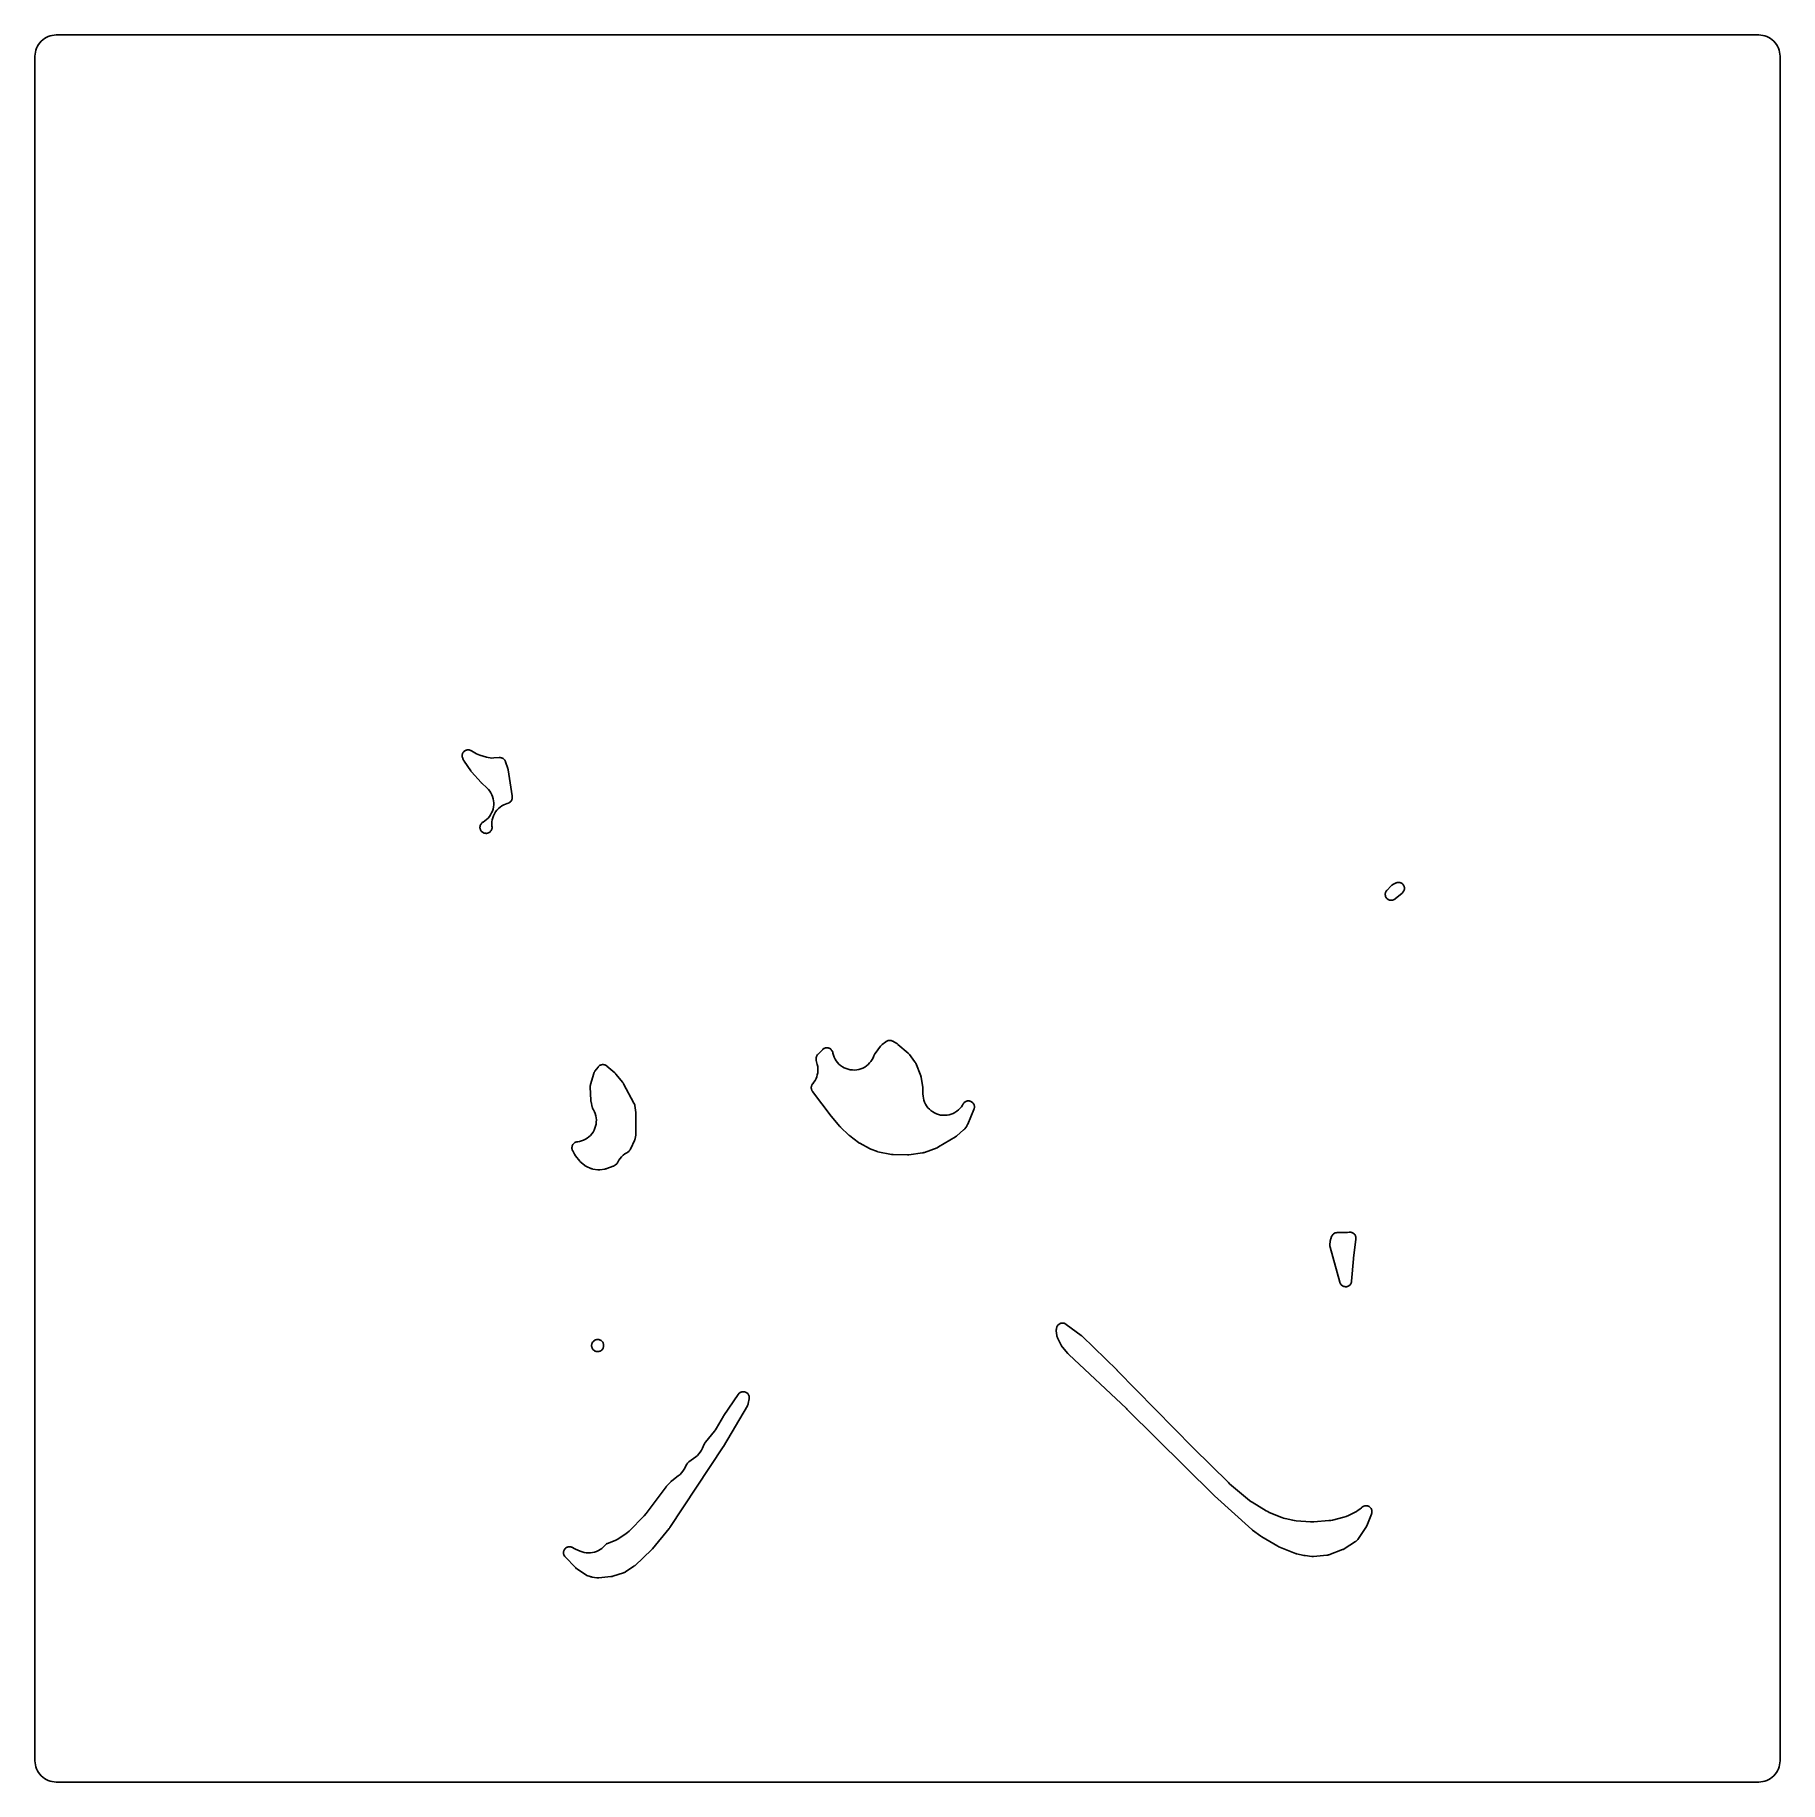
# Model space of a CAD drawing. Header units: millimetres. Extents: x 0 to 300, y 0 to 300.
import ezdxf

# ---------------------------------------------------------------- set-up
doc = ezdxf.new("R2010")
doc.units = ezdxf.units.MM
doc.layers.add('CUT', color=7, linetype='CONTINUOUS')

msp = doc.modelspace()

# ---------------------------------------------------------------- linework, layer by layer
at = {"layer": 'CUT'}
for points in [[(3.5, -0.175), (3.1398, -0.1573), (2.783, -0.1044), (2.4332, -0.0168), (2.0936, 0.1047), (1.7676, 0.2589), (1.4583, 0.4443), (1.1686, 0.6592), (0.9014, 0.9014), (0.6592, 1.1686), (0.4443, 1.4583), (0.2589, 1.7676), (0.1047, 2.0936), (-0.0168, 2.4332), (-0.1044, 2.783), (-0.1573, 3.1398), (-0.175, 3.5), (-0.175, 296.5), (-0.1573, 296.8602), (-0.1044, 297.217), (-0.0168, 297.5668), (0.1047, 297.9064), (0.2589, 298.2324), (0.4443, 298.5417), (0.6592, 298.8314), (0.9014, 299.0986), (1.1686, 299.3408), (1.4583, 299.5557), (1.7676, 299.7411), (2.0936, 299.8953), (2.4332, 300.0168), (2.783, 300.1044), (3.1398, 300.1573), (3.5, 300.175), (296.1703, 300.175), (296.5305, 300.1573), (296.8873, 300.1044), (297.2371, 300.0168), (297.5767, 299.8953), (297.9027, 299.7411), (298.212, 299.5557), (298.5017, 299.3408), (298.7689, 299.0986), (299.0111, 298.8314), (299.2259, 298.5417), (299.4114, 298.2324), (299.5656, 297.9064), (299.687, 297.5668), (299.7747, 297.217), (299.8276, 296.8602), (299.8453, 296.5), (299.8453, 3.5), (299.8276, 3.1398), (299.7747, 2.783), (299.687, 2.4332), (299.5656, 2.0936), (299.4114, 1.7676), (299.2259, 1.4583), (299.0111, 1.1686), (298.7689, 0.9014), (298.5017, 0.6592), (298.212, 0.4443), (297.9027, 0.2589), (297.5767, 0.1047), (297.2371, -0.0168), (296.8873, -0.1044), (296.5305, -0.1573), (296.1703, -0.175)], [(73.2751, 176.2527), (73.2799, 176.152), (73.2946, 176.0523), (73.319, 175.9545), (73.3615, 175.8355), (73.39, 175.7713), (73.4711, 175.5999), (73.5269, 175.4923), (73.5471, 175.4567), (73.6106, 175.3534), (74.7362, 173.6647), (74.7666, 173.6208), (74.8379, 173.5296), (74.8731, 173.4893), (76.5581, 171.6369), (76.6052, 171.5871), (76.6215, 171.5706), (76.6707, 171.5229), (77.5334, 170.7189), (77.784, 170.4612), (78.0083, 170.1804), (78.2041, 169.8789), (78.3694, 169.5598), (78.5029, 169.226), (78.603, 168.8808), (78.669, 168.5275), (78.7001, 168.1694), (78.6962, 167.81), (78.6571, 167.4527), (78.5833, 167.1009), (78.4754, 166.758), (78.3347, 166.4273), (78.1622, 166.1119), (77.9598, 165.8149), (77.7293, 165.539), (77.473, 165.287), (77.1933, 165.0613), (76.8929, 164.8639), (76.8372, 164.8311), (76.7329, 164.7587), (76.6559, 164.6931), (76.5857, 164.6202), (76.5231, 164.5406), (76.4687, 164.4553), (76.4229, 164.365), (76.3864, 164.2706), (76.3593, 164.1731), (76.342, 164.0734), (76.3347, 163.9724), (76.3374, 163.8713), (76.3501, 163.7708), (76.3726, 163.6722), (76.4048, 163.5762), (76.4464, 163.4839), (76.4969, 163.3962), (76.5558, 163.3139), (76.6225, 163.2378), (76.6965, 163.1687), (76.7769, 163.1072), (76.863, 163.054), (76.9539, 163.0096), (77.073, 162.9655), (77.1054, 162.9561), (77.1586, 162.9433), (77.2776, 162.9242), (77.3762, 162.918), (77.475, 162.9214), (77.573, 162.9342), (77.6693, 162.9565), (77.763, 162.988), (77.8532, 163.0284), (77.9391, 163.0774), (78.0199, 163.1344), (78.0948, 163.1989), (78.163, 163.2704), (78.2241, 163.3481), (78.2774, 163.4313), (78.3224, 163.5193), (78.3587, 163.6113), (78.3859, 163.7063), (78.4038, 163.8035), (78.4122, 163.902), (78.4111, 164.0008), (78.3974, 164.1278), (78.3761, 164.4992), (78.3924, 164.871), (78.4463, 165.2392), (78.5371, 165.6), (78.664, 165.9498), (78.8255, 166.285), (79.0202, 166.6021), (79.2459, 166.8979), (79.5003, 167.1694), (79.7809, 167.4138), (80.0848, 167.6285), (80.4088, 167.8114), (80.7497, 167.9606), (81.014, 168.0457), (81.0139, 168.0459), (81.2286, 168.1148), (81.3221, 168.1554), (81.411, 168.2052), (81.4946, 168.2636), (81.5719, 168.33), (81.6422, 168.4037), (81.7048, 168.4842), (81.7591, 168.5704), (81.8046, 168.6617), (81.8407, 168.757), (81.8671, 168.8554), (81.8878, 168.9816), (81.8934, 169.0449), (81.8959, 169.1147), (81.8884, 169.2809), (81.8788, 169.3572), (81.1894, 173.8276), (81.1784, 173.8899), (81.1455, 174.0231), (81.1263, 174.0835), (80.7404, 175.2065), (80.7155, 175.2733), (80.6619, 175.39), (80.61, 175.4782), (80.5496, 175.5609), (80.4811, 175.637), (80.4055, 175.7059), (80.3233, 175.767), (80.2354, 175.8194), (80.1427, 175.8629), (80.0461, 175.8968), (79.9466, 175.9209), (79.8452, 175.9349), (79.7169, 175.9397), (79.6456, 175.937), (78.7129, 175.8782), (78.3893, 175.8721), (78.0665, 175.8945), (77.7469, 175.9452), (77.4331, 176.0238), (76.3244, 176.3538), (76.0204, 176.459), (75.7267, 176.5904), (75.4457, 176.747), (74.8733, 177.0996), (74.8126, 177.1349), (74.699, 177.1903), (74.6045, 177.2253), (74.507, 177.2509), (74.4075, 177.2667), (74.3069, 177.2726), (74.2062, 177.2686), (74.1063, 177.2547), (74.0084, 177.231), (73.9132, 177.1978), (73.8218, 177.1554), (73.735, 177.1042), (73.6537, 177.0447), (73.5786, 176.9774), (73.5105, 176.9031), (73.4501, 176.8225), (73.3979, 176.7363), (73.3544, 176.6454), (73.3202, 176.5506), (73.2954, 176.4529), (73.2803, 176.3533)], [(231.9716, 152.4534), (231.9739, 152.3539), (231.986, 152.2551), (232.0075, 152.158), (232.0384, 152.0634), (232.0784, 151.9723), (232.127, 151.8854), (232.1839, 151.8038), (232.2484, 151.728), (232.32, 151.6589), (232.3979, 151.597), (232.4816, 151.5431), (232.57, 151.4975), (232.6625, 151.4607), (232.7581, 151.4332), (232.8559, 151.415), (232.9551, 151.4064), (233.0546, 151.4076), (233.1535, 151.4183), (233.2509, 151.4387), (233.3459, 151.4684), (233.4375, 151.5073), (233.5249, 151.5548), (233.6283, 151.6249), (233.6827, 151.6679), (234.8743, 152.6576), (234.9269, 152.7035), (235.0152, 152.7929), (235.0784, 152.8707), (235.1335, 152.9543), (235.1803, 153.0428), (235.2181, 153.1356), (235.2467, 153.2316), (235.2658, 153.3299), (235.2751, 153.4296), (235.2746, 153.5298), (235.2644, 153.6294), (235.2444, 153.7276), (235.2149, 153.8233), (235.1762, 153.9157), (235.1286, 154.0038), (235.0726, 154.0869), (235.0088, 154.1641), (234.9377, 154.2347), (234.86, 154.2979), (234.7766, 154.3533), (234.6881, 154.4002), (234.5954, 154.4383), (234.4995, 154.467), (234.4012, 154.4863), (234.3015, 154.4958), (234.2013, 154.4956), (234.1016, 154.4855), (234.0035, 154.4657), (233.9077, 154.4364), (233.7917, 154.3881), (233.7294, 154.3566), (233.2575, 154.1031), (233.1911, 154.0652), (233.0776, 153.9874), (232.973, 153.898), (232.9191, 153.8437), (232.278, 153.1632), (232.2317, 153.1116), (232.1553, 153.0129), (232.1024, 152.9286), (232.0579, 152.8396), (232.0223, 152.7467), (231.9959, 152.6507), (231.9789, 152.5527)], [(133.2889, 119.1958), (133.295, 119.097), (133.3106, 118.9993), (133.3355, 118.9035), (133.3696, 118.8106), (133.4125, 118.7215), (133.4769, 118.6153), (133.5169, 118.5592), (136.6838, 114.3263), (136.7157, 114.285), (136.7267, 114.2713), (136.7598, 114.231), (138.1585, 112.5873), (138.2188, 112.5202), (138.2398, 112.4981), (138.3036, 112.4345), (139.7563, 111.0612), (139.8182, 111.0056), (139.8396, 110.9874), (139.9041, 110.9349), (141.4201, 109.7653), (141.4652, 109.7318), (141.5671, 109.6654), (141.6158, 109.6375), (143.2839, 108.7275), (143.3891, 108.6749), (143.4251, 108.6584), (143.5338, 108.6133), (144.4814, 108.259), (144.5357, 108.2399), (144.6557, 108.2058), (144.7119, 108.1934), (147.0865, 107.7217), (147.148, 107.7109), (147.2826, 107.6962), (147.3451, 107.6936), (149.8374, 107.6425), (149.8963, 107.6425), (150.0236, 107.6505), (150.082, 107.6578), (152.4364, 108.0014), (152.5085, 108.0138), (152.6622, 108.0527), (152.7316, 108.0761), (154.9243, 108.8781), (154.9876, 108.903), (155.1205, 108.9666), (155.1796, 109.0003), (158.0861, 110.7498), (158.1387, 110.7831), (158.2478, 110.8625), (158.2956, 110.9023), (159.4659, 111.9222), (159.5201, 111.9719), (159.6288, 112.0885), (159.6747, 112.146), (160.0217, 112.6051), (160.0573, 112.6545), (160.1157, 112.7472), (160.166, 112.8447), (160.1904, 112.9004), (161.2486, 115.4696), (161.2739, 115.5357), (161.3105, 115.6578), (161.3299, 115.7576), (161.3392, 115.8587), (161.3385, 115.9604), (161.3277, 116.0614), (161.3069, 116.1608), (161.2763, 116.2577), (161.2363, 116.3511), (161.1872, 116.4401), (161.1295, 116.5237), (161.0638, 116.6012), (160.9907, 116.6718), (160.9109, 116.7348), (160.8253, 116.7895), (160.7347, 116.8355), (160.64, 116.8722), (160.5421, 116.8994), (160.4419, 116.9167), (160.3406, 116.9239), (160.239, 116.9211), (160.1382, 116.9082), (160.0392, 116.8854), (159.943, 116.8528), (159.8504, 116.8108), (159.7625, 116.7599), (159.6801, 116.7005), (159.604, 116.6331), (159.5349, 116.5586), (159.458, 116.457), (159.4196, 116.3975), (159.2999, 116.2014), (159.0935, 115.8985), (158.8579, 115.6176), (158.5955, 115.3616), (158.3088, 115.133), (158.0009, 114.9341), (157.6746, 114.7669), (157.3333, 114.633), (156.9804, 114.5338), (156.6193, 114.4702), (156.2537, 114.443), (155.8872, 114.4523), (155.5234, 114.498), (155.1661, 114.5798), (154.8186, 114.6968), (154.4846, 114.8478), (154.1672, 115.0314), (153.8697, 115.2456), (153.595, 115.4885), (153.3459, 115.7575), (153.1249, 116.0499), (152.9341, 116.363), (152.7754, 116.6935), (152.6504, 117.0381), (152.5604, 117.3935), (152.5063, 117.7561), (152.4886, 118.1223), (152.4899, 119.0295), (152.4888, 119.0888), (152.4783, 119.2169), (152.4697, 119.2756), (152.1943, 120.9276), (152.1795, 121.0033), (152.1344, 121.1642), (152.1075, 121.2365), (151.2406, 123.3939), (151.2158, 123.4519), (151.1643, 123.5532), (151.104, 123.6495), (151.067, 123.7006), (150.1596, 124.8993), (150.1131, 124.9575), (150.0029, 125.0752), (149.9479, 125.1254), (148.1993, 126.6391), (148.1481, 126.6813), (148.0313, 126.7648), (147.9748, 126.7995), (147.3334, 127.1729), (147.2721, 127.2066), (147.1576, 127.259), (147.0627, 127.2916), (146.9651, 127.3147), (146.8656, 127.3281), (146.7653, 127.3317), (146.6652, 127.3255), (146.5661, 127.3095), (146.4691, 127.2838), (146.375, 127.2487), (146.2849, 127.2046), (146.1778, 127.1385), (146.1212, 127.0974), (145.4806, 126.6089), (145.429, 126.5675), (145.3413, 126.4868), (145.2615, 126.3982), (145.2208, 126.3461), (144.2577, 125.0532), (144.2159, 124.9941), (144.149, 124.8821), (144.0939, 124.7639), (144.0683, 124.6962), (144.0682, 124.6958), (143.9303, 124.3554), (143.7591, 124.0305), (143.5564, 123.7243), (143.3241, 123.4399), (143.0646, 123.18), (142.7804, 122.9474), (142.4744, 122.7443), (142.1497, 122.5727), (141.8095, 122.4344), (141.4572, 122.3308), (141.0963, 122.2628), (140.7304, 122.2312), (140.3632, 122.2363), (139.9983, 122.2779), (139.6395, 122.3558), (139.2901, 122.4692), (138.9539, 122.6168), (138.634, 122.7972), (138.3338, 123.0087), (138.0561, 123.2491), (137.8039, 123.5159), (137.5795, 123.8067), (137.3852, 124.1184), (137.2231, 124.4479), (137.0946, 124.7919), (137.0011, 125.147), (136.97, 125.2951), (136.9399, 125.3906), (136.9005, 125.4828), (136.8523, 125.5706), (136.7958, 125.6533), (136.7314, 125.7301), (136.6598, 125.8002), (136.5817, 125.863), (136.4979, 125.9178), (136.409, 125.9641), (136.3161, 126.0015), (136.2199, 126.0296), (136.1215, 126.0482), (136.0217, 126.0571), (135.9215, 126.0561), (135.8218, 126.0453), (135.7238, 126.0249), (135.6282, 125.9949), (135.536, 125.9557), (135.448, 125.9077), (135.3652, 125.8512), (135.2688, 125.7706), (135.2187, 125.7221), (134.4371, 124.9266), (134.3877, 124.8736), (134.3062, 124.7718), (134.2499, 124.6845), (134.2027, 124.592), (134.1652, 124.4951), (134.1377, 124.3949), (134.1205, 124.2924), (134.1138, 124.1887), (134.1177, 124.0848), (134.1357, 123.9557), (134.1512, 123.885), (134.3296, 123.1589), (134.3969, 122.8147), (134.431, 122.4658), (134.4318, 122.1151), (134.3992, 121.766), (134.3334, 121.4216), (134.2351, 121.085), (134.1052, 120.7593), (133.9448, 120.4475), (133.7554, 120.1524), (133.5388, 119.8767), (133.5068, 119.8397), (133.4496, 119.759), (133.4004, 119.6731), (133.3598, 119.5829), (133.328, 119.4891), (133.3055, 119.3928), (133.2925, 119.2947)], [(92.1424, 108.8334), (92.1504, 108.7322), (92.1684, 108.6322), (92.1963, 108.5345), (92.2432, 108.4161), (92.2741, 108.3524), (92.5866, 107.7474), (92.6203, 107.686), (92.7026, 107.5589), (92.7449, 107.5032), (93.479, 106.5828), (93.5304, 106.522), (93.6524, 106.3999), (93.7133, 106.3485), (94.3751, 105.8204), (94.4239, 105.7831), (94.516, 105.7218), (94.613, 105.6687), (94.6687, 105.6428), (95.4133, 105.315), (95.473, 105.2903), (95.5833, 105.2533), (95.6964, 105.2264), (95.7601, 105.2158), (96.5826, 105.0978), (96.6462, 105.0901), (96.7614, 105.084), (96.8768, 105.0884), (96.9405, 105.0951), (97.8112, 105.2068), (97.8934, 105.2198), (98.0683, 105.2634), (98.147, 105.2906), (99.2247, 105.6982), (99.2807, 105.7208), (99.3787, 105.7677), (99.4724, 105.8227), (99.5223, 105.8565), (99.63, 105.9326), (99.6862, 105.9746), (99.7817, 106.0573), (99.8509, 106.1304), (99.9126, 106.21), (99.9661, 106.2953), (100.0266, 106.4167), (100.2095, 106.7414), (100.4243, 107.046), (100.6689, 107.3272), (100.9407, 107.5822), (101.237, 107.8084), (101.5546, 108.0034), (101.7457, 108.1077), (101.8292, 108.1647), (101.9068, 108.2297), (101.9954, 108.3205), (102.0408, 108.3744), (102.0864, 108.4314), (102.1385, 108.5007), (102.237, 108.6603), (102.2756, 108.7378), (102.9072, 110.1105), (102.9322, 110.1681), (102.9703, 110.2746), (102.9988, 110.384), (103.0106, 110.4457), (103.1072, 111.0204), (103.1155, 111.076), (103.1261, 111.1975), (103.1277, 111.2538), (103.1571, 114.694), (103.1564, 114.7534), (103.1467, 114.8818), (103.1386, 114.9407), (102.9475, 116.1367), (102.9328, 116.2145), (102.8948, 116.3519), (102.8418, 116.4842), (102.8064, 116.555), (101.0353, 119.8571), (101.0024, 119.9152), (100.9224, 120.0357), (100.8816, 120.0886), (99.7127, 121.5342), (99.6714, 121.5831), (99.5749, 121.6826), (99.5274, 121.7255), (98.1701, 122.8946), (98.1174, 122.9378), (98.0171, 123.0087), (97.9322, 123.0572), (97.843, 123.0975), (97.7504, 123.129), (97.6552, 123.1515), (97.5583, 123.1648), (97.4605, 123.1688), (97.3628, 123.1634), (97.2661, 123.1487), (97.1712, 123.1249), (97.0791, 123.092), (96.9905, 123.0505), (96.9062, 123.0008), (96.8272, 122.9432), (96.7539, 122.8783), (96.6703, 122.7885), (96.6276, 122.7354), (96.0958, 122.0418), (96.0566, 121.9881), (95.9929, 121.8866), (95.9498, 121.8012), (95.9061, 121.6896), (95.8862, 121.6261), (95.337, 119.7164), (95.3178, 119.6421), (95.2942, 119.5061), (95.2853, 119.3683), (95.2865, 119.2915), (95.3839, 117.0498), (95.3885, 116.9818), (95.4089, 116.8357), (95.4232, 116.769), (95.648, 115.8297), (95.666, 115.7617), (95.7075, 115.6421), (95.7497, 115.5505), (95.8396, 115.3975), (96.0091, 115.073), (96.1455, 114.7332), (96.2474, 114.3816), (96.3138, 114.0215), (96.344, 113.6566), (96.3378, 113.2906), (96.2952, 112.9269), (96.2166, 112.5693), (96.1028, 112.2214), (95.9549, 111.8864), (95.7745, 111.5678), (95.5633, 111.2688), (95.3233, 110.9923), (95.0571, 110.741), (94.7671, 110.5174), (94.4564, 110.3238), (94.1279, 110.1621), (93.7849, 110.0339), (93.4309, 109.9404), (93.1746, 109.8995), (93.1747, 109.8987), (92.9528, 109.8633), (92.8546, 109.8374), (92.7594, 109.8019), (92.6682, 109.7571), (92.582, 109.7035), (92.5014, 109.6416), (92.4275, 109.572), (92.3608, 109.4954), (92.302, 109.4125), (92.2517, 109.3242), (92.2105, 109.2314), (92.1787, 109.135), (92.1566, 109.0358), (92.1444, 108.935)], [(222.4556, 92.1346), (222.4569, 92.0234), (222.4655, 91.9352), (222.4859, 91.8258), (222.5012, 91.766), (224.1695, 85.7682), (224.1902, 85.7004), (224.2364, 85.5815), (224.2825, 85.4909), (224.3374, 85.4053), (224.4005, 85.3255), (224.4712, 85.2525), (224.5488, 85.1868), (224.6326, 85.1291), (224.7217, 85.0801), (224.8152, 85.0402), (224.9122, 85.0097), (225.0118, 84.9891), (225.1129, 84.9784), (225.2146, 84.9779), (225.3158, 84.9874), (225.4156, 85.007), (225.513, 85.0364), (225.6069, 85.0753), (225.6965, 85.1234), (225.7809, 85.1801), (225.8593, 85.2449), (225.9308, 85.3172), (225.9947, 85.3963), (226.0505, 85.4813), (226.0976, 85.5714), (226.1355, 85.6658), (226.1638, 85.7635), (226.1869, 85.8889), (226.1946, 85.9593), (226.5111, 89.7624), (226.524, 89.8901), (226.9138, 93.1782), (226.9203, 93.2472), (226.9229, 93.3722), (226.9152, 93.4716), (226.8979, 93.5698), (226.8711, 93.6658), (226.8351, 93.7587), (226.7902, 93.8477), (226.7368, 93.9319), (226.6755, 94.0105), (226.6068, 94.0827), (226.5315, 94.148), (226.4501, 94.2055), (226.3635, 94.2549), (226.2725, 94.2956), (226.178, 94.3272), (226.0808, 94.3495), (225.982, 94.3622), (225.8823, 94.3652), (225.7829, 94.3585), (225.7445, 94.3522), (225.4658, 94.3167), (225.1852, 94.3026), (223.7482, 94.2856), (223.6785, 94.283), (223.5517, 94.269), (223.4525, 94.2478), (223.3558, 94.217), (223.2627, 94.1767), (223.174, 94.1274), (223.0907, 94.0695), (223.0135, 94.0037), (222.9432, 93.9305), (222.8806, 93.8507), (222.8261, 93.7651), (222.7688, 93.6515), (222.7417, 93.5862), (222.5913, 93.196), (222.568, 93.1307), (222.5346, 93.0104), (222.5131, 92.8875), (222.5062, 92.8185), (222.459, 92.1963)], [(175.411, 77.5945), (175.4115, 77.4534), (175.4183, 77.3752), (175.5043, 76.6216), (175.5126, 76.5609), (175.5345, 76.4526), (175.5593, 76.3681), (175.5995, 76.2652), (175.6254, 76.2096), (176.2684, 74.9063), (176.3091, 74.8297), (176.4121, 74.6726), (176.4661, 74.6046), (177.4249, 73.4715), (177.489, 73.4), (177.5113, 73.3765), (177.5794, 73.3089), (187.4902, 64.0188), (187.5651, 63.9466), (202.5588, 49.0726), (202.5881, 49.0442), (202.5981, 49.0348), (202.628, 49.0071), (209.0103, 43.2682), (209.0722, 43.2152), (209.0935, 43.1978), (209.158, 43.148), (210.5835, 42.099), (210.6526, 42.0509), (210.6763, 42.0352), (210.7476, 41.9907), (213.4899, 40.3725), (213.537, 40.3459), (213.642, 40.2943), (213.6917, 40.2732), (216.5523, 39.1261), (216.6052, 39.1061), (216.722, 39.0697), (216.7768, 39.0562), (217.9699, 38.786), (218.0654, 38.7673), (218.0979, 38.7619), (218.1943, 38.7488), (219.3402, 38.6274), (219.4084, 38.6219), (219.5565, 38.6205), (219.6248, 38.6247), (221.9108, 38.8233), (221.9736, 38.8301), (222.0855, 38.85), (222.1952, 38.8796), (222.255, 38.9001), (224.6465, 39.7803), (224.7178, 39.8087), (224.8667, 39.8826), (224.9324, 39.9221), (226.869, 41.1588), (226.9287, 41.1991), (227.0303, 41.2795), (227.1044, 41.3515), (227.1878, 41.4507), (227.2298, 41.5091), (228.6453, 43.5875), (228.6876, 43.6536), (228.7672, 43.8036), (228.7981, 43.8758), (229.5957, 45.8881), (229.6196, 45.9528), (229.6539, 46.072), (229.672, 46.1693), (229.6806, 46.2678), (229.6796, 46.3667), (229.669, 46.4651), (229.649, 46.562), (229.6198, 46.6565), (229.5815, 46.7477), (229.5346, 46.8348), (229.4794, 46.917), (229.4166, 46.9934), (229.3467, 47.0634), (229.2704, 47.1263), (229.1883, 47.1816), (229.1013, 47.2287), (229.0102, 47.2671), (228.9157, 47.2965), (228.8189, 47.3167), (228.7205, 47.3274), (228.6216, 47.3285), (228.523, 47.3201), (228.4257, 47.3022), (228.3306, 47.275), (228.2386, 47.2386), (228.1505, 47.1936), (228.0672, 47.1403), (227.9696, 47.0636), (227.9187, 47.0172), (227.8702, 46.9708), (227.6067, 46.7418), (227.3227, 46.5388), (227.0207, 46.3637), (225.6595, 45.6586), (225.2686, 45.4842), (224.8601, 45.3564), (222.906, 44.868), (222.6035, 44.8058), (222.2969, 44.7692), (219.6697, 44.5671), (219.1335, 44.5651), (216.6424, 44.7379), (216.3504, 44.7699), (216.0618, 44.8251), (214.7491, 45.1314), (214.473, 45.2073), (214.2036, 45.3044), (212.0288, 46.1859), (211.755, 46.3101), (211.4923, 46.4563), (209.0876, 47.9266), (208.8591, 48.0783), (208.6425, 48.2466), (205.2218, 51.1165), (205.011, 51.3078), (199.0023, 57.1993), (198.9473, 57.2543), (185.904, 70.5959), (185.8937, 70.6063), (185.8645, 70.6352), (179.8696, 76.455), (179.7887, 76.5285), (179.7606, 76.5524), (179.675, 76.6205), (177.1362, 78.5068), (177.0786, 78.5474), (176.9697, 78.6127), (176.8782, 78.6559), (176.7828, 78.6898), (176.6845, 78.7141), (176.5844, 78.7286), (176.4832, 78.7331), (176.3822, 78.7276), (176.2821, 78.7121), (176.1841, 78.6868), (176.0891, 78.6519), (175.998, 78.6078), (175.9117, 78.5549), (175.8311, 78.4937), (175.7569, 78.4248), (175.6899, 78.349), (175.6307, 78.2668), (175.58, 78.1793), (175.5275, 78.0637), (175.5031, 77.9975), (175.4766, 77.9191), (175.4534, 77.8442), (175.423, 77.7064)], [(95.5303, 74.8661), (95.534, 74.7678), (95.5471, 74.6702), (95.5696, 74.5744), (95.6011, 74.4812), (95.6415, 74.3914), (95.6903, 74.306), (95.7472, 74.2256), (95.8114, 74.1511), (95.8826, 74.0831), (95.9796, 74.0067), (96.004, 73.9903), (96.0264, 73.9766), (96.1275, 73.9239), (96.2122, 73.889), (96.2997, 73.8618), (96.412, 73.8377), (96.4332, 73.8346), (96.4754, 73.8304), (96.6019, 73.8276), (96.7036, 73.8355), (96.804, 73.8536), (96.9021, 73.8815), (96.9969, 73.9191), (97.0875, 73.9659), (97.173, 74.0216), (97.2526, 74.0855), (97.3253, 74.157), (97.3906, 74.2354), (97.4477, 74.32), (97.4961, 74.4098), (97.5353, 74.504), (97.5649, 74.6016), (97.5897, 74.7271), (97.5935, 74.7593), (97.5975, 74.8134), (97.5969, 74.9385), (97.5861, 75.0402), (97.5652, 75.1403), (97.5345, 75.2378), (97.4941, 75.3318), (97.4445, 75.4213), (97.3863, 75.5053), (97.3199, 75.5832), (97.2461, 75.654), (97.1656, 75.717), (97.0791, 75.7717), (96.9877, 75.8175), (96.8921, 75.8539), (96.7934, 75.8806), (96.6924, 75.8973), (96.5904, 75.9038), (96.4882, 75.9), (96.3868, 75.8861), (96.2874, 75.8621), (96.1909, 75.8283), (96.0982, 75.785), (96.0103, 75.7326), (95.9281, 75.6718), (95.8332, 75.5855), (95.8024, 75.5531), (95.7758, 75.522), (95.7024, 75.4227), (95.6517, 75.3383), (95.6094, 75.2495), (95.5759, 75.1569), (95.5513, 75.0616), (95.5361, 74.9644)], [(90.6943, 39.2387), (90.7018, 39.1399), (90.7187, 39.0423), (90.745, 38.9468), (90.7804, 38.8543), (90.8246, 38.7657), (90.8772, 38.6818), (90.9531, 38.5834), (90.999, 38.5319), (92.7321, 36.6848), (92.7909, 36.6257), (92.929, 36.5094), (92.9972, 36.4615), (94.4488, 35.5046), (94.512, 35.4652), (94.6551, 35.391), (94.7237, 35.362), (95.2533, 35.1544), (95.3336, 35.1257), (95.5124, 35.0793), (95.5966, 35.0654), (96.4246, 34.954), (96.5055, 34.9455), (96.6817, 34.9421), (96.7629, 34.9475), (98.8358, 35.145), (98.9124, 35.1544), (99.0761, 35.1881), (99.1502, 35.2098), (101.0178, 35.812), (101.0783, 35.833), (101.1845, 35.8781), (101.2861, 35.9326), (101.3404, 35.9665), (102.795, 36.9232), (102.8456, 36.9581), (102.9502, 37.0406), (102.9959, 37.0818), (105.8101, 39.7273), (105.8848, 39.8021), (105.9091, 39.8281), (105.9788, 39.9074), (108.8762, 43.4238), (108.931, 43.494), (108.9488, 43.5182), (108.9997, 43.5912), (118.1298, 57.4631), (118.1507, 57.4957), (118.1577, 57.5068), (118.1778, 57.5399), (122.3063, 64.4976), (122.3371, 64.5523), (122.386, 64.6542), (122.4177, 64.7386), (122.4479, 64.8476), (122.4607, 64.909), (122.6041, 65.6849), (122.6151, 65.7534), (122.6257, 65.8778), (122.6245, 65.9773), (122.6136, 66.0763), (122.5932, 66.1737), (122.5633, 66.2687), (122.5244, 66.3603), (122.4767, 66.4477), (122.4208, 66.53), (122.3571, 66.6066), (122.2863, 66.6765), (122.209, 66.7392), (122.126, 66.7942), (122.038, 66.8407), (121.9459, 66.8785), (121.8505, 66.9072), (121.7529, 66.9264), (121.6538, 66.9361), (121.5542, 66.9361), (121.4552, 66.9263), (121.3575, 66.907), (121.2622, 66.8783), (121.1701, 66.8405), (121.0822, 66.7938), (120.9992, 66.7389), (120.9219, 66.6761), (120.8511, 66.6061), (120.7713, 66.51), (120.731, 66.4536), (118.2871, 62.8511), (118.2537, 62.8), (118.2428, 62.7825), (118.2113, 62.7301), (117.0054, 60.6367), (116.8395, 60.3749), (116.6521, 60.1279), (115.0836, 58.2328), (115.042, 58.18), (114.9739, 58.0799), (114.9156, 57.9738), (114.8875, 57.9127), (114.5896, 57.2234), (114.4213, 56.8833), (114.2187, 56.5624), (113.9842, 56.2641), (113.7201, 55.9915), (113.4294, 55.7476), (112.2509, 54.8586), (112.1923, 54.8119), (112.0937, 54.7198), (112.0232, 54.6385), (111.9461, 54.5277), (111.9082, 54.463), (111.4354, 53.6038), (111.2323, 53.2766), (110.9961, 52.9725), (110.7294, 52.6948), (110.435, 52.4465), (109.311, 51.5948), (109.2638, 51.5575), (109.1668, 51.4701), (109.1247, 51.4271), (108.481, 50.7405), (108.4181, 50.6695), (108.3976, 50.6449), (108.3389, 50.5705), (104.9288, 45.9813), (104.5762, 45.5732), (101.9837, 42.9835), (101.7251, 42.7486), (101.4454, 42.5393), (100.2355, 41.721), (99.9074, 41.5232), (99.5606, 41.3607), (98.2849, 40.8421), (98.2229, 40.8151), (98.1149, 40.7587), (98.0334, 40.7058), (97.9574, 40.6454), (97.8696, 40.5609), (97.8243, 40.5106), (97.8145, 40.4992), (97.5677, 40.2386), (97.2966, 40.0033), (97.0038, 39.7956), (96.6922, 39.6174), (96.3646, 39.4705), (96.0243, 39.3562), (95.6745, 39.2757), (95.3185, 39.2297), (94.9597, 39.2186), (94.6015, 39.2427), (94.2474, 39.3015), (93.9007, 39.3946), (93.5647, 39.5211), (92.7545, 39.8722), (92.5048, 39.9918), (92.2647, 40.1299), (92.2598, 40.133), (92.15, 40.1911), (92.0584, 40.2288), (91.9636, 40.2574), (91.8665, 40.2767), (91.7679, 40.2865), (91.6689, 40.2867), (91.5703, 40.2774), (91.473, 40.2585), (91.3781, 40.2303), (91.2863, 40.1931), (91.1986, 40.1471), (91.1157, 40.0929), (91.0384, 40.0309), (90.9676, 39.9617), (90.9037, 39.886), (90.8475, 39.8045), (90.7994, 39.7179), (90.76, 39.627), (90.7295, 39.5328), (90.7083, 39.436), (90.6965, 39.3377)]]:
    msp.add_lwpolyline(points, close=True, dxfattribs=at)

doc.saveas('drawing.dxf')
